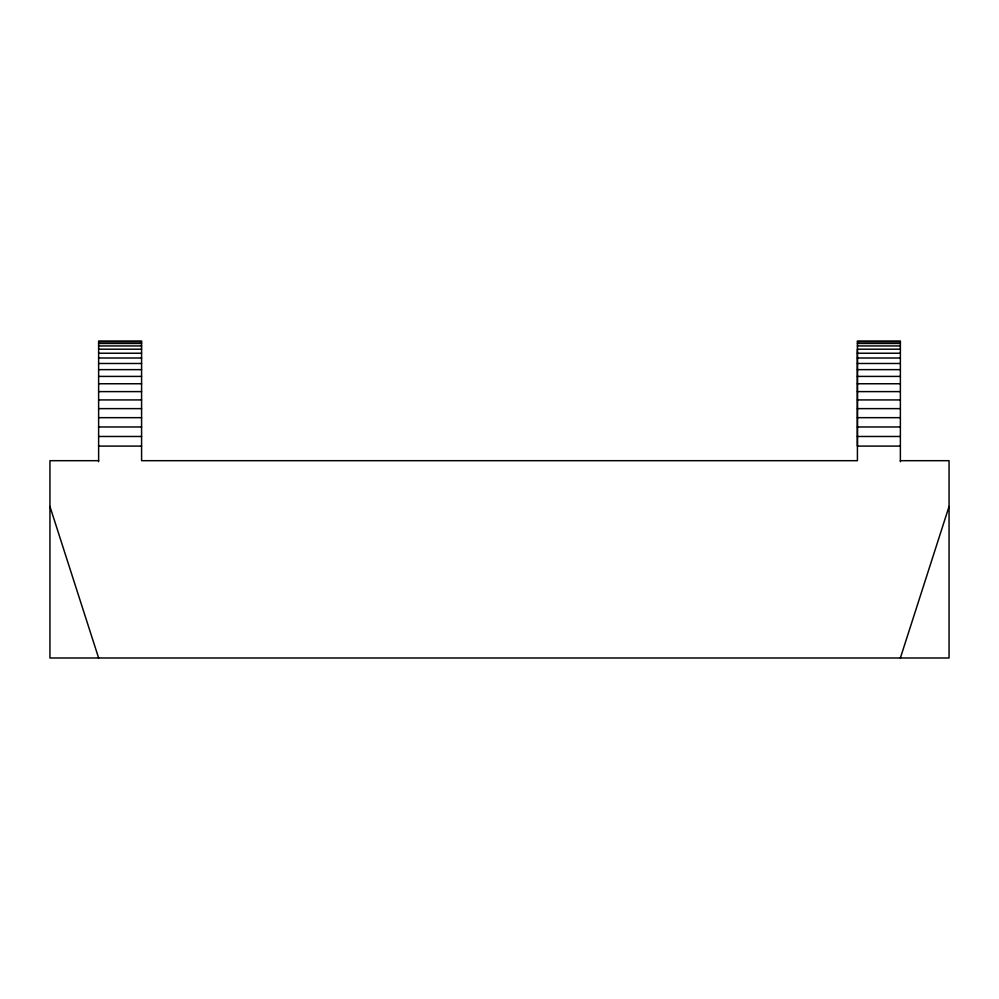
<?xml version="1.0" encoding="UTF-8"?>
<svg xmlns="http://www.w3.org/2000/svg" width="999" height="999" viewBox="0 0 999 999"><rect width="100%" height="100%" fill="white"/><g stroke="black" fill="none" stroke-linecap="round" stroke-linejoin="round"><path stroke-width="1.5" d="M900.374 657.991L949.05 506.493M98.626 341.833L141.583 341.833M857.417 341.833L900.374 341.833M98.626 343.481L141.583 343.481M857.417 343.481L900.374 343.481M98.626 345.941L141.583 345.941M857.417 345.941L900.374 345.941M98.626 349.2L141.583 349.2M900.374 349.2L857.417 349.2L857.417 446.103L900.374 446.103M98.626 353.234L141.583 353.234M857.417 353.234L900.374 353.234M98.626 358.004L141.583 358.004M857.417 358.004L900.374 358.004M98.626 363.486L141.583 363.486M857.417 363.486L900.374 363.486M98.626 369.642L141.583 369.642M857.417 369.642L900.374 369.642M98.626 376.411L141.583 376.411M857.417 376.411L900.374 376.411M98.626 383.753L141.583 383.753M857.417 383.753L900.374 383.753M98.626 391.608L141.583 391.608M857.417 391.608L900.374 391.608M98.626 399.925L141.583 399.925M857.417 399.925L900.374 399.925M98.626 408.628L141.583 408.628M857.417 408.628L900.374 408.628M98.626 417.669L141.583 417.669M857.417 417.669L900.374 417.669M98.626 426.973L141.583 426.973M857.417 426.973L900.374 426.973M98.626 436.476L141.583 436.476M857.417 436.476L900.374 436.476M98.626 446.103L141.583 446.103M98.626 460.689L49.95 460.689L49.95 657.991L949.05 657.991L949.05 460.689L900.374 460.689M49.95 506.493L98.626 657.991M900.374 461.713L900.374 341.009L857.417 341.009L857.417 460.689L141.583 460.689L141.583 341.009L98.626 341.021L98.626 461.713"/></g></svg>
